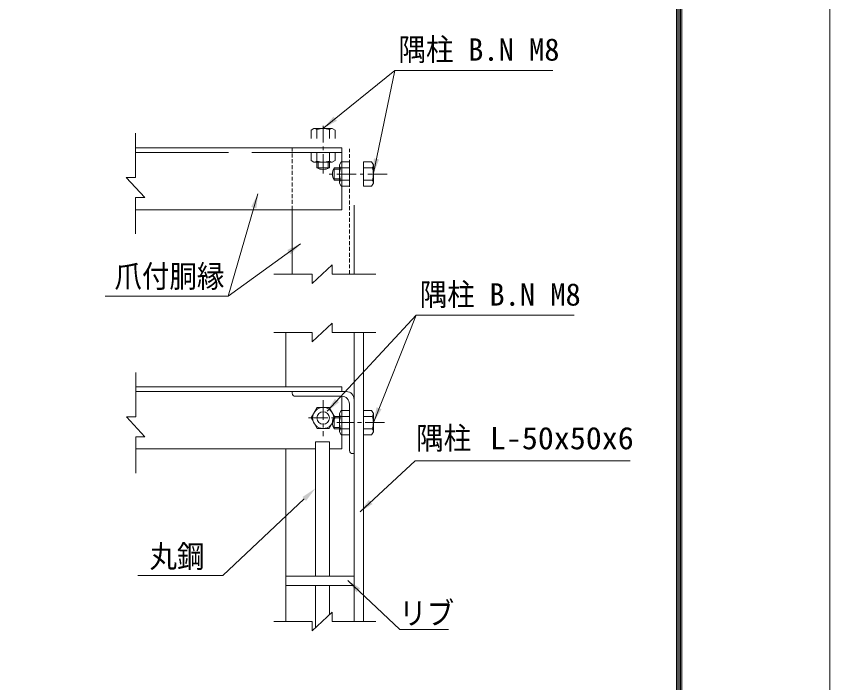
# Model space of a CAD drawing. Units: millimetres, scale not verified. Extents: x -4455 to 4455, y -3150 to 3150.
# Drawn here: x 2880 to 4455, y -1022 to 268 of the extents above; entities that cross this region are included whole.
import ezdxf
from ezdxf.enums import TextEntityAlignment as Align

# ---------------------------------------------------------------- set-up
doc = ezdxf.new("R2010")
doc.units = ezdxf.units.MM
doc.header["$LTSCALE"] = 30
for name, pattern in [('DASHED', [7.5, 6, -1.5]), ('USER1', [2, 1.25, -0.25, 0.25, -0.25]), ('USER2', [0.375, 0.25, -0.125])]:
    doc.linetypes.add(name, pattern=pattern)
doc.layers.add('0-9_7詳細', color=7, linetype='Continuous', lineweight=18)
doc.layers.add('1-0_D-TTL', color=7, linetype='Continuous', lineweight=9)
doc.styles.add('ＭＳ ゴシック', font='')
doc.styles.get('ＭＳ ゴシック').set_extended_font_data('MS Gothic')

msp = doc.modelspace()

# ---------------------------------------------------------------- linework, layer by layer
at = {"layer": '0-9_7詳細', "lineweight": 9}
for p, q in [((3612.84, 163.2), (3571.5, -35.48)), ((3456.13, 50.76), (3450.37, 47.44)), ((3450.37, 47.44), (3450.37, 31.56)), ((3456.13, 50.76), (3491.65, 50.76)), ((3461.89, 48.7), (3461.89, 31.56)), ((3485.89, 48.7), (3485.89, 31.56)), ((3491.65, 50.76), (3497.41, 47.44)), ((3497.41, 47.44), (3497.41, 31.56)), ((3110.73, 13.56), (3506.89, 13.56)), ((3509.89, 13.56), (3401.89, 13.56)), ((3450.37, 4.56), (3497.41, 4.56)), ((3450.37, -11.31), (3450.37, 4.56)), ((3461.89, -12.58), (3461.89, 4.56)), ((3485.89, -12.58), (3485.89, 4.56)), ((3509.89, -106.44), (3509.89, 13.56)), ((3456.13, -14.64), (3450.37, -11.31)), ((3456.13, -14.64), (3491.65, -14.64)), ((3461.89, -14.64), (3461.89, -25.3)), ((3485.89, -14.64), (3485.89, -25.3)), ((3524.89, -60.96), (3524.89, -13.92)), ((3567.77, -13.92), (3551.89, -13.92)), ((3551.89, -60.96), (3551.89, -13.92)), ((3571.09, -19.68), (3567.77, -13.92)), ((3461.89, -25.3), (3485.89, -25.3)), ((3495.03, -49.44), (3495.03, -25.44)), ((3505.69, -25.44), (3495.03, -25.44)), ((3505.69, -55.2), (3505.69, -19.68)), ((3507.75, -25.44), (3524.89, -25.44)), ((3569.03, -25.44), (3551.89, -25.44)), ((3571.09, -55.2), (3571.09, -19.68)), ((3505.69, -49.44), (3495.03, -49.44)), ((3505.69, -55.2), (3509.02, -60.96)), ((3507.75, -49.44), (3524.89, -49.44)), ((3509.02, -60.96), (3524.89, -60.96)), ((3569.03, -49.44), (3551.89, -49.44)), ((3567.77, -60.96), (3551.89, -60.96)), ((3571.09, -55.2), (3567.77, -60.96)), ((3110.73, -106.44), (3509.89, -106.44)), ((3413.89, -231.16), (3413.89, -106.44)), ((3533.89, -231.16), (3533.89, -97.44)), ((3289.68, -273.68), (3430.21, -172.42)), ((3654, -310.87), (3571.83, -516.79)), ((3401.89, -449.65), (3401.89, -344.03)), ((3533.89, -903.5), (3533.89, -344.03)), ((3551.89, -903.5), (3551.89, -344.03)), ((3110.89, -449.65), (3506.89, -449.65)), ((3509.89, -449.65), (3401.89, -449.65)), ((3424.39, -449.65), (3424.69, -449.65)), ((3509.89, -458.65), (3509.89, -449.65)), ((3110.89, -458.65), (3506.89, -458.65)), ((3518.89, -458.65), (3413.89, -458.65)), ((3413.89, -458.65), (3413.89, -461.65)), ((3509.89, -467.65), (3419.89, -467.65)), ((3509.89, -569.65), (3509.89, -467.65)), ((3524.89, -572.65), (3524.89, -482.65)), ((3533.89, -578.65), (3533.89, -473.65)), ((3505.69, -536.41), (3505.69, -500.89)), ((3524.89, -542.17), (3524.89, -495.13)), ((3567.77, -495.13), (3551.89, -495.13)), ((3551.89, -542.17), (3551.89, -495.13)), ((3571.09, -500.89), (3567.77, -495.13)), ((3571.09, -536.41), (3571.09, -500.89)), ((3495.03, -530.65), (3495.03, -506.65)), ((3505.69, -506.65), (3495.03, -506.65)), ((3507.75, -506.65), (3524.89, -506.65)), ((3569.03, -506.65), (3551.89, -506.65)), ((3505.69, -530.65), (3495.03, -530.65)), ((3507.75, -530.65), (3524.89, -530.65)), ((3569.03, -530.65), (3551.89, -530.65)), ((3505.69, -536.41), (3509.02, -542.17)), ((3509.02, -542.17), (3524.89, -542.17)), ((3567.77, -542.17), (3551.89, -542.17)), ((3571.09, -536.41), (3567.77, -542.17)), ((3459.21, -816.13), (3459.21, -555.71)), ((3459.21, -555.71), (3486.21, -555.71)), ((3486.21, -816.13), (3486.21, -555.71)), ((3110.89, -569.65), (3459.21, -569.65)), ((3401.89, -903.5), (3401.89, -569.65)), ((3486.21, -569.65), (3509.89, -569.65)), ((3533.89, -578.65), (3530.89, -578.65)), ((3533.89, -816.13), (3401.89, -816.13)), ((3533.89, -834.13), (3401.89, -834.13)), ((3459.21, -915.34), (3459.21, -834.13)), ((3486.21, -890.27), (3486.21, -834.13))]:
    msp.add_line(p, q, dxfattribs=at)
at = {"layer": '0-9_7詳細', "color": 1, "linetype": 'USER1'}
for p, q in [((3473.89, -36.53), (3473.89, 55.83)), ((3597.9, -37.44), (3481.45, -37.44)), ((3473.89, -475.46), (3473.89, -544.85)), ((3445.33, -509.65), (3502.45, -509.65)), ((3592.99, -518.65), (3500.63, -518.65))]:
    msp.add_line(p, q, dxfattribs=at)
at = {"layer": '0-9_7詳細', "color": 4}
for p, q in [((3110.73, -44), (3110.73, 41.58)), ((3092.73, -44), (3128.73, -82.77)), ((3110.73, -44), (3092.73, -44)), ((3110.73, -82.77), (3110.73, -152.96)), ((3110.73, -82.77), (3128.73, -82.77)), ((3452.57, -249.16), (3491.34, -213.16)), ((3491.34, -231.16), (3491.34, -213.16)), ((3452.57, -231.16), (3378.35, -231.16)), ((3452.57, -231.16), (3452.57, -249.16)), ((3491.34, -231.16), (3576.02, -231.16)), ((3452.57, -362.03), (3491.34, -326.03)), ((3491.34, -344.03), (3491.34, -326.03)), ((3452.57, -344.03), (3378.35, -344.03)), ((3452.57, -344.03), (3452.57, -362.03)), ((3491.34, -344.03), (3576.02, -344.03)), ((3110.89, -507.21), (3110.89, -421.63)), ((3092.89, -507.21), (3128.89, -545.98)), ((3110.89, -507.21), (3092.89, -507.21)), ((3110.89, -545.98), (3110.89, -616.17)), ((3110.89, -545.98), (3128.89, -545.98)), ((3452.57, -921.5), (3491.34, -885.5)), ((3491.34, -903.5), (3491.34, -885.5)), ((3452.57, -903.5), (3378.35, -903.5)), ((3452.57, -903.5), (3452.57, -921.5)), ((3491.34, -903.5), (3576.02, -903.5))]:
    msp.add_line(p, q, dxfattribs=at)
at = {"layer": '0-9_7詳細', "color": 3, "linetype": 'DASHED'}
msp.add_line((3110.73, 4.56), (3509.89, 4.56), dxfattribs=at)
at = {"layer": '0-9_7詳細', "color": 1, "linetype": 'USER2'}
for p, q in [((3413.89, -106.44), (3413.89, 13.65)), ((3524.89, -231.16), (3524.89, 11.15))]:
    msp.add_line(p, q, dxfattribs=at)
at = {"layer": '0-9_7詳細', "color": 1}
for p, q in [((3464.29, -14.64), (3464.29, -26.51)), ((3483.49, -14.64), (3483.49, -26.51)), ((3505.69, -27.84), (3493.82, -27.84)), ((3505.69, -47.04), (3493.82, -47.04)), ((3505.69, -509.05), (3493.82, -509.05)), ((3505.69, -528.25), (3493.82, -528.25)), ((3437.34, -666.25), (3279.64, -814.44)), ((3114.91, -814.44), (3279.64, -814.44))]:
    msp.add_line(p, q, dxfattribs=at)
at = {"layer": '0-9_7詳細', "lineweight": 9}
for points in [[(3918.65, 163.2), (3612.84, 163.2), (3475.45, 52.02)], [(3491.65, -14.64), (3497.41, -11.31), (3497.41, 4.56)], [(3505.69, -19.68), (3509.02, -13.92), (3524.89, -13.92)], [(3051.69, -273.68), (3289.68, -273.68), (3347.5, -75.81)], [(3959.8, -310.87), (3654, -310.87), (3481.58, -496.43)], [(3505.69, -500.89), (3509.02, -495.13), (3524.89, -495.13)], [(4068.05, -592.82), (3652.22, -592.82), (3545.3, -691.25)], [(3716.36, -919.12), (3622.44, -919.12), (3521.61, -823.98)]]:
    msp.add_lwpolyline(points, dxfattribs=at)
at = {"layer": '0-9_7詳細', "color": 3}
msp.add_lwpolyline([(3497.41, -509.65), (3485.65, -489.28), (3462.13, -489.28), (3450.37, -509.65), (3462.13, -530.02), (3485.65, -530.02)], close=True, dxfattribs=at)
for radius in [20.4, 12]:
    msp.add_circle((3473.89, -509.65), radius, dxfattribs=at)
at = {"layer": '0-9_7詳細', "lineweight": 9}
for centre, radius, start, end in [((3456.13, 41.68), 9.09, 50.6618, 90), ((3473.89, 14.76), 36, 70.52878, 109.47122), ((3491.65, 41.68), 9.09, 90, 129.3382), ((3456.13, -5.55), 9.09, 270, 309.3382), ((3473.89, 21.36), 36, 250.52878, 289.47122), ((3491.65, -5.55), 9.09, 230.6618, 270), ((3473.89, -4.51), 24, 240, 300), ((3515.82, -37.44), 24, 150, 210), ((3514.78, -19.68), 9.09, 180, 219.3382), ((3541.69, -37.44), 36, 160.52878, 199.47122), ((3535.09, -37.44), 36, 340.52878, 19.47122), ((3562.01, -19.68), 9.09, 320.6618, 0), ((3514.78, -55.2), 9.09, 140.6618, 180), ((3562.01, -55.2), 9.09, 0, 39.3382), ((3419.89, -461.65), 6, 180, 270), ((3509.89, -482.65), 15, 0, 90), ((3518.89, -473.65), 15, 0, 90), ((3514.78, -500.89), 9.09, 180, 219.3382), ((3562.01, -500.89), 9.09, 320.6618, 0), ((3515.82, -518.65), 24, 150, 210), ((3541.69, -518.65), 36, 160.52878, 199.47122), ((3535.09, -518.65), 36, 340.52878, 19.47122), ((3514.78, -536.41), 9.09, 140.6618, 180), ((3562.01, -536.41), 9.09, 0, 39.3382), ((3530.89, -572.65), 6, 180, 270)]:
    msp.add_arc(centre, radius, start, end, dxfattribs=at)
at = {"layer": '0-9_7詳細'}
for points in [[(3473.89, 50.76), (3493.94, 73.68), (3500.49, 65.58)], [(3571.09, -37.44), (3572.1, -7.01), (3582.3, -9.13)], [(3348.06, -73.89), (3344.65, -104.15), (3334.65, -101.22)], [(3431.84, -171.25), (3410.54, -193.02), (3404.45, -184.56)], [(3480.22, -497.89), (3496.83, -472.37), (3504.46, -479.46)], [(3571.09, -518.65), (3577.37, -488.85), (3587.05, -492.71)], [(3543.83, -692.6), (3562.37, -668.45), (3569.43, -676.12)], [(3520.15, -822.61), (3545.55, -839.41), (3538.4, -846.99)]]:
    msp.add_solid(points, dxfattribs=at)
at = {"layer": '0-9_7詳細', "color": 1}
msp.add_solid([(3433.92, -662.61), (3459.21, -645.71), (3440.77, -669.89)], dxfattribs=at)
at = {"layer": '1-0_D-TTL', "color": 2, "lineweight": 18}
msp.add_lwpolyline([(-4454.91, 3150.19), (4454.79, 3150.19), (4454.79, -3150.24), (-4454.91, -3150.24)], close=True, dxfattribs=at)
at = {"layer": '1-0_D-TTL'}
for points in [[(-4168.53, 2916.84), (4168.4, 2916.84), (4168.4, -2916.89), (-4168.53, -2916.89)], [(-4165.88, 2914.19), (4165.75, 2914.19), (4165.75, -2914.24), (-4165.88, -2914.24)], [(-4163.22, 2911.54), (4163.1, 2911.54), (4163.1, -2911.59), (-4163.22, -2911.59)], [(-4160.57, 2908.88), (4160.45, 2908.88), (4160.45, -2908.94), (-4160.57, -2908.94)], [(-4157.92, 2906.23), (4157.8, 2906.23), (4157.8, -2906.28), (-4157.92, -2906.28)]]:
    msp.add_lwpolyline(points, close=True, dxfattribs=at)

# ---------------------------------------------------------------- texts
at = {"layer": '0-9_7詳細', "color": 3, "style": 'ＭＳ ゴシック'}
for s, width, p in [('隅柱', 0.9, (3619.88, 168.93)), ('爪付胴縁', 0.9, (3069.83, -269.96)), ('隅柱', 0.9, (3661.03, -305.14)), ('隅柱', 0.9, (3653.94, -583.3)), ('L-50x50x6', 1.05, (3796.76, -583.3)), ('丸鋼', 0.9, (3137.74, -812.27)), ('リブ', 0.9, (3621.23, -922.22))]:
    msp.add_text(s, height=43.33, dxfattribs=dict(at, width=width)).set_placement(p, align=Align.BOTTOM_LEFT)
for p in [(3754.69, 168.93), (3795.84, -305.14)]:
    msp.add_text('B.N M8', height=43.33, dxfattribs=at).set_placement(p, align=Align.BOTTOM_LEFT)

doc.saveas('drawing.dxf')
